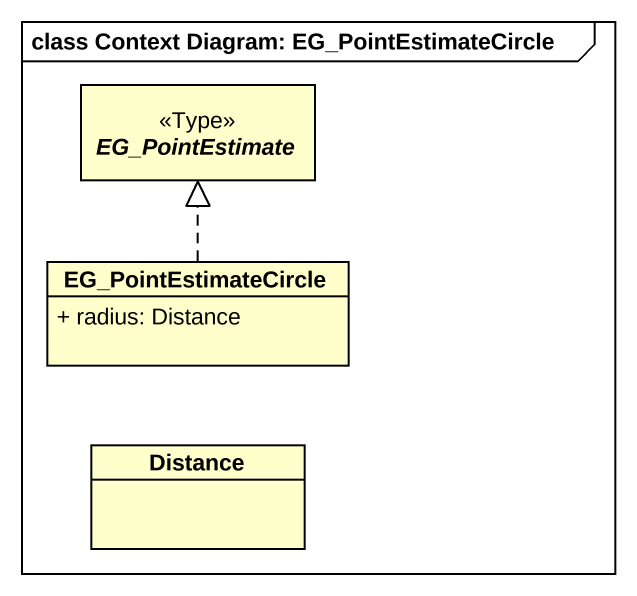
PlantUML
@startuml
mainframe class Context Diagram: EG_PointEstimateCircle
hide circle
hide empty members
skinparam classAttributeIconSize 0
abstract class EG_PointEstimate <<Type>>
class EG_PointEstimateCircle {
  + radius: Distance
}
class Distance
EG_PointEstimateCircle .up.|> EG_PointEstimate
@enduml
